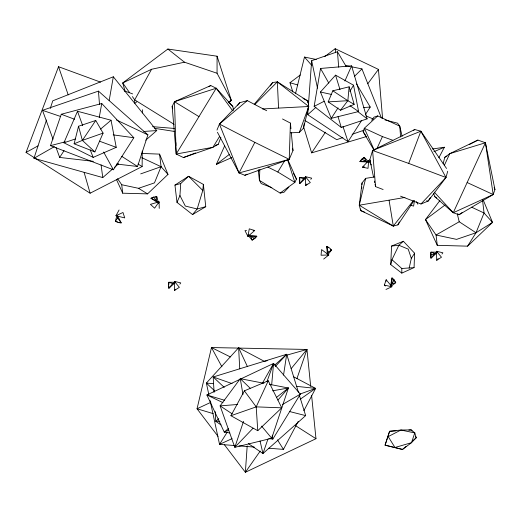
<?xml version="1.0" encoding="UTF-8"?>
<svg xmlns="http://www.w3.org/2000/svg" width="521" height="521" viewBox="0 0 521 521"><rect width="100%" height="100%" fill="white"/><g stroke="black" fill="none" stroke-linecap="round" stroke-linejoin="round"><path stroke-width="0.78" d="M100.54 82.123L58.528 66.714L26.05 152.438L90.12 193.213L142.142 166.531L142.233 151.11M142.461 112.959L142.48 109.71M217.426 132.249L239.048 172.939L244.89 175.303L289.214 159.354L290.418 123.093L282.512 118.977M414.078 267.599L414.579 253.193L403.371 241.256L391.571 246.055L390.717 264.596L401.802 273.115L414.078 267.599L401.802 268.491L391.955 259.712L398.871 245.248L403.371 241.256M259.829 169.494L259.419 180.37L261.249 183.581L271.845 187.651M360.74 208.941L360.656 210.562L393.29 226.068L397.914 224.87L414.071 200.552M361.743 188.68L361.828 187.059M361.945 184.629L362.03 183.008L365.638 178.364L374.338 176.977M386.126 281.249L386.198 279.757L391.916 286.752L385.957 289.461M176.99 202.376L179.934 195.557L180.715 183.548L188.595 176.267L203.372 184.408L205.743 206.687L192.542 214.567L176.99 202.376L174.952 185.092L188.595 176.267L202.786 190.465L197.179 208.98L192.542 214.567M247.195 445.904L245.365 472.28L315.98 438.708L311.591 395.289M361.535 120.618L348.048 141.653L307.722 114.698L311.656 60.703L337.445 51.761L346.159 66.454M271.656 384.999L273.584 363.417L206.896 394.983L224.251 432.124L229.826 432.931M340.513 110.224L347.846 100.696L349.142 86.818L332.808 90.804L328.197 101.882L340.513 110.224L354.169 104.395L349.142 86.818M202.786 190.465L203.372 184.408M364.381 211.995L360.656 210.562L359.269 205.215L362.03 183.008M175.877 142.637L175.877 145.665M436.552 253.16L430.984 258.188L430.515 255.303L430.984 252.138L437.529 252.138L436.513 251.259L436.709 260.285L441.482 257.205L436.513 251.259L442.87 252.789L441.984 254.001M414.423 200.728L413.615 206.095L410.489 205.222M283.535 375.094L286.7 354.28L213.193 376.996L214.079 392.306M290.516 132.816L299.321 132.438L303.443 128.244L304.238 123.438M307.703 102.624L307.97 101.028L277.335 81.869L272.607 82.533L254.281 104.213M314.15 106.375L320.532 68.446L351.597 65.854L367.123 118.866L341.281 127.456L314.15 106.375L324.108 101.295M109.176 100.481L113.317 76.782L52.764 100.827L50.257 108.492M390.711 285.28L392.007 277.888L394.15 279.875L395.732 282.656L391.356 286.075M247.937 235.017L256.781 236.254L254.867 238.462L252.144 240.142L248.576 235.889L247.918 236.469L249.272 228.843L254.704 230.516L249.344 235.218M99.237 117.44L101.758 103.51L61.27 114.255L50.491 145.672L113.396 169.781L133.838 137.739L101.758 103.51M409.167 268.139L411.316 258.403L414.579 253.193M413.186 200.826L393.29 226.068L359.269 205.215L365.638 178.364M327.39 255.362L328.132 252.236L326.745 246.355L329.311 247.762L331.512 250.08L328.1 254.456L328.803 254.977L323.678 259.048M303.443 128.244L308.732 106.499L307.97 101.028L303.02 98.436M295.609 93.239L304.485 57.063L316.293 59.498M74.112 143.796L78.547 126.245L95.74 120.462L103.086 133.122L94.874 151.911L74.112 143.796L82.37 140.396L103.086 133.122M390.717 264.596L391.955 259.712M443.176 163.587L444.791 157.303L449.766 153.656L477.894 140.09L485.448 142.761L494.95 189.585L493.198 194.535L458.988 214.756L453.25 212.731L434.696 196.554L433.693 193.48M400.538 196.176L420.981 203.991L428.171 201.067L445.983 177.505L447.708 171.253M373.544 177.107L369.845 159.66L372.587 150.471L414.781 129.527L420.857 131.207L446.549 168.472M112.588 169.025L102.774 177.57L33.969 158.299L46.499 119.986M116.658 164.05L137.531 166.473L147.912 134.848L98.436 91.123L42.488 110.328L53.018 139.192M263.939 383.267L240.259 378.682L220.109 405.872L234.808 447.331L271.708 438.265L288.413 388.008L269.468 384.335M243.541 421.339L234.808 447.331L253.03 428.249M296.905 378.689L306.96 349.454L211.487 347.553L197.042 408.77L218.032 436.357M267.937 439.105L262.955 453.544L248.335 443.56M385.358 286.016L384.335 285.13L386.198 279.757M299.321 132.438L308.732 106.499L277.335 81.869L254.671 104.656M267.019 381.379L273.584 363.417L300.37 394.143L272.815 439.125L268.829 438.552M383.124 189.52L375.556 186.622L372.587 150.471L408.679 163.405L420.857 131.207L445.983 177.505L420.981 203.991M233.616 110.393L232.809 106.434L216.241 88.231L210.777 85.561L174.463 101.719L172.158 106.434L176.209 154.034L183.412 157.557L212.913 147.319L218.273 144.265L220.891 137.453M216.977 130.068L219.413 124.057L239.81 102.696L247.293 100.625L266.7 110.732M141.992 153.434L159.582 154.125L161.061 166.7L154.463 182.884L138.527 188.315L121.712 184.727L117.609 178.742M439.88 200.578L425.481 219.582L437.269 245.326L467.584 246.166L476.012 232.75L484.055 213.011L482.537 200.084M247.293 100.625L219.413 124.057L239.048 172.939L289.214 159.354L292.991 150.536L291.324 132.783M63.907 142.8L77.505 111.266L111.045 120.234L116.242 147.352L93.174 157.388L63.907 142.8L75.48 138.925M344.882 80.996L351.597 65.854M231.858 157.524L216.358 164.395L224.649 145.867M376.878 148.674L382.44 136.593L392.88 140.305M434.312 192.171L453.25 212.731L485.448 142.761L449.766 153.656L444.302 165.417M257.765 430.698L256.202 406.868L268.269 380.786L281.744 407.826L257.765 430.698L230.927 415.719L244.382 390.841L268.269 380.786M287.748 159.478L296.469 179.087L294.866 182.363L280.142 193.083L259.419 180.37L258.227 169.996M397.914 224.87L399.327 221.985M239.048 172.939L254.841 142.357L289.214 159.354M390.815 286.068L394.15 279.875M438.884 157.739L444.38 147.241L432.508 148.98M268.882 448.229L283.437 449.376L298.207 421.398M303.886 410.633L315.628 388.399L293.316 376.618M115.949 215.753L122.976 212.49L124.721 217.895L117.798 216.202L121.211 222.89L118.306 222.591L115.369 221.321L116.802 215.961L115.949 215.753L119.075 210.002M229.103 102.689L231.331 100.371L217.062 73.253L184.493 62.201L151.572 69.273L134.698 99.876L134.698 102.246M262.532 383L273.584 363.417M349.806 91.429L353.557 85.21L335.55 75.148L320.441 92.015L331.258 118.352L358.585 111.546L353.557 85.21M219.693 136.261L212.913 147.319L176.209 154.034L216.241 88.231L232.692 110.83M267.885 167.117L277.83 172.002L284.746 160.637M227.299 432.046L219.549 444.361L234.919 445.566M365.449 114.509L370.229 107.046L356.533 83.953M270.432 85.906L272.607 82.533M331.258 118.352L338.044 107.854M430.366 197.667L428.171 201.067L426.575 200.774M93.383 161.341L59.668 157.427L64.07 150.634M303.541 126.662L311.63 152.861L325.436 132.178M94.874 151.911L82.37 140.396L95.74 120.462M117.238 215.635L117.635 218.012L115.369 221.321L117.557 221.907M260.213 451.069L245.365 472.28L224.382 444.693M371.362 164.968L368.705 160.624L368.1 161.256L364.172 157.335L361.607 159.244L359.9 161.614L368.809 162.07M179.862 284.114L180.748 282.903L174.392 281.373L174.587 290.399L179.361 287.312L174.392 281.373M310.796 179.361L311.682 178.149L305.326 176.619L305.521 185.645L310.295 182.558L305.326 176.619M367.78 83.751L378.441 69.397L335.192 48.72L324.857 56.496M364.062 130.432L363.111 131.702L374.032 150.178M371.655 120.292L374.032 117.127L377.718 115.922L399.77 126.167L402.147 136.339M175.564 282.252L172.64 283.587L168.863 288.302L168.394 285.417L168.863 282.252L174.411 282.252M305.768 177.83L303.574 178.827L299.796 183.542L299.328 180.663L299.796 177.492L305.345 177.492M237.752 105.196L239.81 102.696M291.135 368.66L306.96 349.454L310.698 386.439M174.587 290.399L175.564 289.272M305.521 185.645L306.98 183.952M436.709 260.285L438.168 258.598M277.934 400.095L288.413 388.008L272.587 390.815M275.257 366.556L286.7 354.28L298.455 392.32M288.849 187.13L283.945 192.308L280.142 193.083M368.803 161.966L368.705 160.624L368.015 168.342L362.46 167.15L367.39 161.998M361.502 160.006L359.9 161.614L365.905 160.95L368.914 162.077M362.57 158.938L364.172 157.335L365.905 160.95L361.607 159.244M354.527 76.313L361.952 68.915L381.47 118.078M116.378 179.367L122.709 193.193L147.554 193.877L167.996 174.411L159.582 154.125M467.584 246.166L492.521 222.408L483.188 199.914M377.718 115.922L364.322 128.257L363.111 131.702L365.853 135.623M274.619 365.188L286.7 354.28M175.486 282.317L168.863 288.302L168.863 286.029M305.365 178.514L299.796 183.542L299.796 177.492L303.574 178.827M307.722 114.698L315.96 107.313M299.419 395.426L305.658 415.608L262.955 453.544L260.051 440.981M228.511 428.379L224.251 432.124L228.699 430.105M218.787 418.663L215.759 421.326L221.08 424.954M114.425 167.423L118.716 163.685M145.704 140.195L156.743 130.582L113.317 76.782M406.08 446.399L402.492 449.454L385.071 445.155L389.604 431.284L400.91 430.033L411.271 429.916L414.788 432.912L416.24 437.738L411.492 442.694L402.492 449.454L385.071 445.155L389.604 431.284L396.025 430.88M412.658 440.799L416.24 437.738L415.413 436.435M100.592 129.084L111.045 120.234M276.54 397.393L288.413 388.008M216.358 164.395L229.253 154.476M292.835 91.983L289.982 82.741L300.317 74.965M228.53 101.986L231.331 100.371L217.062 56.203L167.866 49.039L122.722 82.95L125.164 91.553M134.841 103.288L136.769 101.849M445.051 205L425.481 219.582L436.057 234.997L437.269 245.326M300.441 399.093L315.628 388.399L296.332 386.322M462.316 212.425L458.988 214.756L457.705 213.799M413.44 130.426L414.781 129.527M328.132 252.236L331.512 250.08L330.321 249.149M476.012 232.75L459.216 221.77L436.057 234.997L456.572 239.373L476.012 232.75L492.521 222.408L484.055 213.011L471.7 207.208M282.382 404.563L300.37 394.143M33.969 158.299L54.431 146.603M26.05 152.438L38.026 145.867M208.628 86.72L210.777 85.561M444.791 157.303L446.953 156.183M469.258 144.584L477.894 140.09M244.89 175.303L247.045 174.196M151.572 69.273L122.722 82.95L129.631 92.712M210.927 402.271L197.042 408.77L213.232 413.648M437.686 252.138L430.515 255.303M232.092 438.636L219.549 444.361L210.132 400.59M453.25 212.731L493.198 194.535L485.448 142.761M159.25 208.367L159.081 201.829L158.501 203.04L156.801 196.717L153.623 197.081L150.96 198.28L157.257 202.363L150.413 204.356L154.626 208.166L159.081 201.829L158.241 202.076M433.921 151.709L444.38 147.241M372.587 150.471L420.857 131.207M183.412 157.557L195.538 152.933M215.238 145.418L218.273 144.265M299.725 394.169L315.628 388.399M140.696 173.884L161.061 166.7L167.996 174.411M230.927 415.719L256.202 406.868L281.744 407.826M342.883 137.531L336.742 139.674L304.844 120.468M352.098 134.327L363.612 130.315M176.209 154.034L174.463 101.719L216.241 88.231M311.63 152.861L366.641 136.515M264.857 361.34L267.195 360.675M286.687 355.172L306.96 349.454M174.952 185.092L180.715 183.548M152.419 197.889L150.96 198.28L156.495 200.715L158.54 203.19M155.343 197.107L156.801 196.717L156.495 200.715L153.623 197.081M205.743 206.687L197.179 208.98L185.307 206.049L179.934 195.557M50.491 145.672L65.255 141.803M359.269 205.215L404.96 197.452M391.571 246.055L398.871 245.248L408.23 249.136L411.316 258.403M237.498 404.485L220.109 405.872L232.158 413.83M363.762 107.534L370.229 107.046M362.46 167.15L364.693 166.987M143.848 131.442L156.743 130.582M262.454 108.954L308.732 106.499M246.505 230.516L245 230.614L247.918 236.469M408.861 430.066L411.271 429.916L412.098 431.219M328.197 101.882L347.846 100.696L354.169 104.395M328.803 254.977L321.06 255.238L321.568 249.579L327.279 253.844M219.797 421.248L215.759 421.326L215.199 411.655M253.219 230.49L254.704 230.516M238.957 445.878L254.326 447.09M152.51 126.662L174.372 128.446M213.538 383.684L206.362 383.078L208.928 395.016M113.213 134.867L133.838 137.739M154.711 128.348L174.724 131.494M345.423 65.503L350.145 66.48M351.721 66.805L361.952 68.915M384.335 285.13L391.916 286.752M320.441 92.015L331.532 94.457M289.318 411.473L305.658 415.608M385.019 119.954L397.582 123.184L399.77 126.167L400.61 137.016M119.016 222.298L121.211 222.89L117.635 218.012M289.982 82.741L297.654 84.936M224.707 400.31L206.896 394.983L222.942 402.629M42.488 110.328L60.755 116.535M232.132 383.625L213.193 376.996L224.245 387.403M172.64 283.587L168.863 282.252L168.863 284.518M124.219 90.81L132.621 93.891M99.498 141.184L116.242 147.352M61.27 114.255L74.601 119.276M408.679 163.405L445.983 177.505M365.833 115.857L373.225 118.99M382.44 136.593L364.322 128.257L374.247 150.048M467.142 182.539L493.198 194.535M141.823 157.674L161.061 166.7M116.307 119.908L147.912 134.848M248.563 235.349L254.867 238.462M230.347 356.937L211.487 347.553L221.907 366.771M219.413 124.057L254.841 142.357M264.531 361.424L238.618 347.748L206.362 383.078L214.652 390.841M138.032 164.043L142.142 166.531M174.463 101.719L198.97 116.626M277.83 172.002L294.866 182.363L287.514 159.576M138.527 188.315L147.554 193.877M174.066 124.324L134.698 99.876L132.399 96.619M295.622 425.722L315.98 438.708M121.784 156.378L137.531 166.473M332.808 90.804L347.846 100.696M349.975 105.698L358.585 111.546M434.696 196.554L436.618 197.993M357.693 111.494L367.123 118.866M328.536 247.755L326.745 246.355L327.383 255.264M167.866 49.039L184.493 62.201M228.172 102.038L232.809 106.434M250.152 388.184L240.259 378.682L242.975 394.456M304.485 57.063L311.805 65.444M261.588 426.113L271.708 438.265M393.869 280.272L392.007 277.888L391.929 283.932L395.732 282.656L394.801 281.464M244.382 390.841L256.202 406.868M271.493 437.08L272.815 439.125L272.288 435.159M277.459 439.835L283.437 449.376M320.532 68.446L328.784 83.093M103.64 152.041L113.396 169.781M293.434 173.467L296.469 179.087M416.474 201.64L417.842 204.206M247.423 366.602L238.618 347.748L239.738 368.881M90.205 149.898L93.174 157.388M56.066 147.547L59.668 157.427M77.505 111.266L82.696 125.672M494.162 187.3L494.95 189.585M58.528 66.714L68.218 94.907M342.961 126.479L348.048 141.653M369.845 159.66L370.581 161.933M335.55 75.148L340.005 89.645M338.044 116.658L341.281 127.456M84.128 172.438L90.12 193.213M78.547 126.245L82.37 140.396M457.321 214.072L459.216 221.77M172.158 106.434L172.672 108.791M374.378 181.074L374.716 182.656M375.055 184.245L375.556 186.622M311.656 60.703L317.497 88.173M258.423 169.885L258.735 171.402M292.522 148.192L292.991 150.536M389.083 200.338L393.29 226.068M101.074 164.851L102.774 177.57M121.712 184.727L122.709 193.193M335.192 48.72L335.622 52.725M290.418 123.093L290.946 128.746M378.441 69.397L382.596 118.554M337.445 51.761L338.696 67.163M98.436 91.123L99.504 104.434M277.335 81.869L278.559 107.919M401.802 268.491L401.802 273.115M217.062 56.203L217.062 73.253M414.788 432.912L411.492 442.694L394.977 447.493L388.191 436.605L400.91 430.033L414.788 432.912M434.761 253.473L430.984 258.188L430.984 252.138L434.761 253.473M256.781 236.254L252.144 240.142L250.738 236.384L256.781 236.254"/></g></svg>
